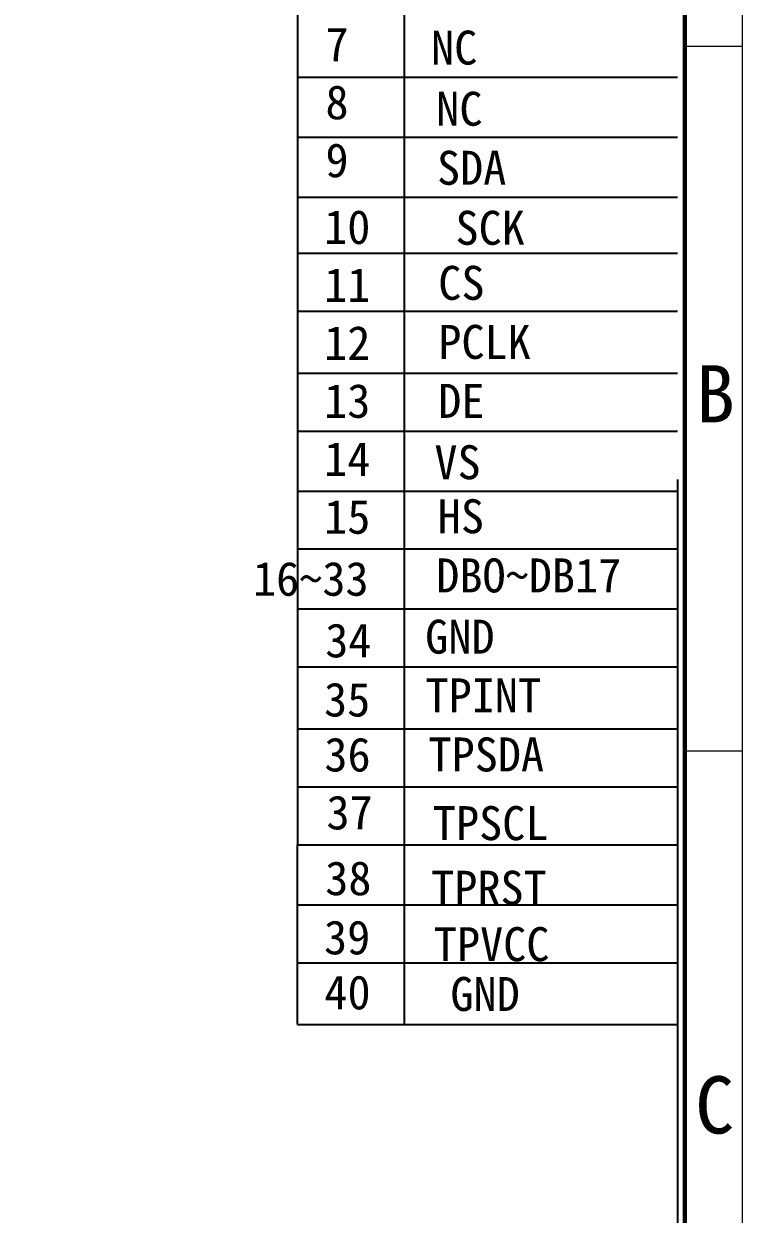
# Model space of a CAD drawing. Header units: millimetres. Extents: x -2894 to 5479, y -6001 to -1211.
# Drawn here: x 5405.5 to 5479.3, y -5877 to -5754.7 of the extents above; entities that cross this region are included whole.
import ezdxf

# ---------------------------------------------------------------- set-up
doc = ezdxf.new("R2010")
doc.units = ezdxf.units.MM
doc.header["$LTSCALE"] = 0.2
doc.header["$MEASUREMENT"] = 0
doc.styles.get("Standard").update_dxf_attribs({"font": 'SimSun.ttf'})
doc.styles.add('宋体', font='SimSun.ttf')

msp = doc.modelspace()

# ---------------------------------------------------------------- linework, layer by layer
at = {"color": 7, "lineweight": 15}
for p, q in [((5479.303, -5684.67), (5479.303, -5974.182)), ((5479.303, -5684.67), (5479.303, -5887.258)), ((5473.424, -5757.048), (5479.303, -5757.048)), ((5479.303, -5771.524), (5479.303, -5974.182)), ((5473.424, -5829.426), (5479.303, -5829.426))]:
    msp.add_line(p, q, dxfattribs=at)
for p, q in [((5433.634, -5709.995), (5433.634, -5839.087)), ((5444.584, -5709.995), (5444.584, -5839.087)), ((5472.645, -5801.551), (5472.645, -5913.583)), ((5433.634, -5857.567), (5433.634, -5839.087)), ((5444.584, -5839.087), (5444.584, -5857.567))]:
    msp.add_line(p, q)
at = {"color": 7, "lineweight": 15, "const_width": 0.441}
msp.add_lwpolyline([(5473.424, -5968.304), (5473.424, -5690.549), (5048.174, -5690.535), (5048.174, -5968.29)], close=True, dxfattribs=at)
for points in [[(5433.634, -5760.237), (5472.645, -5760.237)], [(5433.634, -5766.397), (5472.645, -5766.397)], [(5433.634, -5772.557), (5472.645, -5772.557)], [(5433.634, -5778.307), (5472.645, -5778.307)], [(5433.634, -5784.262), (5472.645, -5784.262)], [(5433.634, -5790.627), (5472.645, -5790.627)], [(5433.634, -5796.582), (5472.645, -5796.582)], [(5433.634, -5802.742), (5472.645, -5802.742)], [(5433.634, -5808.697), (5472.645, -5808.697)], [(5433.634, -5814.857), (5472.645, -5814.857)], [(5433.634, -5820.812), (5472.645, -5820.812)], [(5433.634, -5827.177), (5472.645, -5827.177)], [(5433.634, -5833.132), (5472.645, -5833.132)], [(5433.634, -5839.087), (5472.645, -5839.087)], [(5433.634, -5845.247), (5472.645, -5845.247)], [(5433.634, -5851.202), (5472.645, -5851.202)], [(5433.634, -5857.567), (5472.645, -5857.567)]]:
    msp.add_lwpolyline(points)

# ---------------------------------------------------------------- texts
for s, height, p in [('7', 3.491, (5436.511, -5758.595)), ('NC', 3.4908, (5447.352, -5758.934)), ('8', 3.491, (5436.511, -5764.549)), ('NC', 3.4908, (5447.886, -5765.217)), ('9', 3.491, (5436.511, -5770.504)), ('SDA', 3.4908, (5447.96, -5771.281)), ('10', 3.4908, (5436.375, -5777.364)), ('SCK', 3.4908, (5449.862, -5777.447)), ('CS', 3.4908, (5448.094, -5783.101)), ('11', 3.4908, (5436.375, -5783.319)), ('12', 3.4908, (5436.375, -5789.274)), ('PCLK', 3.4908, (5448.094, -5789.165)), ('13', 3.4908, (5436.375, -5795.229)), ('DE', 3.4908, (5448.094, -5795.228)), ('14', 3.4908, (5436.375, -5801.184)), ('VS', 3.4908, (5447.697, -5801.531)), ('15', 3.4908, (5436.375, -5807.138)), ('HS', 3.4908, (5448.043, -5807.083)), ('16~33', 3.4908, (5429.07, -5813.505)), ('DBO~DB17', 3.4908, (5447.889, -5813.16)), ('34', 3.4908, (5436.488, -5819.833)), ('GND', 3.4908, (5446.755, -5819.451)), ('35', 3.4908, (5436.363, -5825.912)), ('TPINT', 3.4908, (5446.784, -5825.484)), ('36', 3.4908, (5436.398, -5831.559)), ('TPSDA', 3.4908, (5447.088, -5831.554)), ('37', 3.4908, (5436.617, -5837.514)), ('TPSCL', 3.4908, (5447.538, -5838.609)), ('38', 3.4908, (5436.488, -5844.268)), ('TPRST', 3.4908, (5447.36, -5845.247)), ('39', 3.4908, (5436.363, -5850.347)), ('TPVCC', 3.4908, (5447.637, -5851.043)), ('40', 3.4908, (5436.398, -5855.994)), ('GND', 3.4908, (5449.342, -5856.161))]:
    msp.add_text(s, height=height).set_placement(p)
at = {"color": 7, "lineweight": 15, "style": '宋体'}
for s, p in [('B', (5474.551, -5795.694)), ('C', (5474.473, -5868.75))]:
    msp.add_text(s, height=5.878, dxfattribs=at).set_placement(p)

doc.saveas('drawing.dxf')
